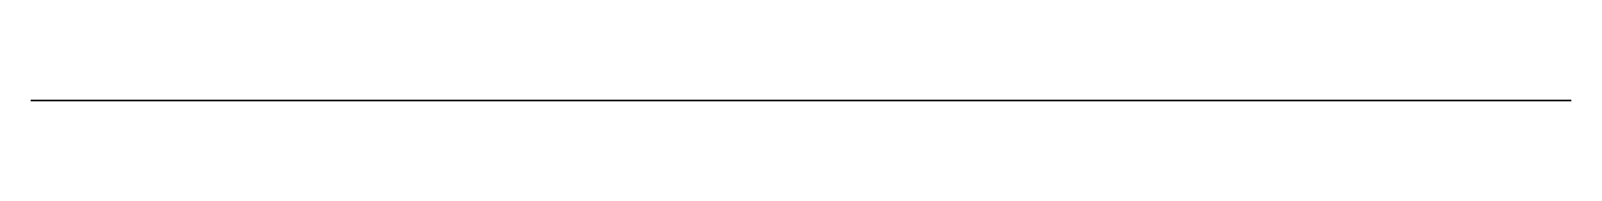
# Model space of a CAD drawing. Header units: millimetres. Extents: x 8.5 to 29.5, y 0 to 0.
import ezdxf

# ---------------------------------------------------------------- set-up
doc = ezdxf.new("R2010")
doc.units = ezdxf.units.MM
doc.layers.get('0').update_dxf_attribs({"color": 173, "true_color": 0x5858e1})

msp = doc.modelspace()

# ---------------------------------------------------------------- linework, layer by layer
at = {"color": 224, "true_color": 0x8a086e, "extrusion": (0, -1, -1.19209e-07)}
msp.add_lwpolyline([(23.584, -5.254), (20.453, -2.953), (19.687, -2.365), (18.944, -1.75), (18.235, -1.097), (17.895, -0.752), (17.567, -0.394), (16.94, 0.349), (16.345, 1.117), (15.784, 1.91), (15.257, 2.724), (14.765, 3.56), (14.309, 4.417), (13.888, 5.293), (13.505, 6.187), (13.074, 7.343), (12.706, 8.519), (12.402, 9.711), (12.162, 10.918), (11.971, 12.326), (11.859, 13.748), (11.765, 16.615), (8.477, 16.615), (8.477, -89.001), (29.455, -89.001), (29.455, -39.909), (29.462, -38.358), (29.45, -37.596), (29.406, -36.85), (29.368, -36.484), (29.317, -36.125), (29.251, -35.771), (29.168, -35.425), (29.066, -35.087), (28.944, -34.757), (28.874, -34.596), (28.799, -34.437), (28.717, -34.28), (28.63, -34.126), (28.428, -33.811), (28.207, -33.51), (27.968, -33.224), (27.712, -32.954), (27.439, -32.701), (27.151, -32.463), (26.848, -32.244), (26.532, -32.042), (26.203, -31.859), (25.863, -31.695), (25.512, -31.551), (25.151, -31.427), (24.781, -31.324), (24.403, -31.243), (24.018, -31.184), (23.628, -31.147), (23.628, -16.885), (23.844, -16.708), (24.053, -16.523), (24.253, -16.33), (24.445, -16.131), (24.628, -15.924), (24.803, -15.711), (24.969, -15.491), (25.127, -15.266), (25.276, -15.034), (25.417, -14.797), (25.549, -14.554), (25.672, -14.306), (25.786, -14.053), (25.892, -13.795), (25.989, -13.533), (26.076, -13.267), (26.155, -12.997), (26.223, -12.726), (26.28, -12.453), (26.327, -12.178), (26.363, -11.902), (26.389, -11.625), (26.405, -11.348), (26.41, -11.07), (26.405, -10.792), (26.389, -10.515), (26.363, -10.238), (26.327, -9.962), (26.28, -9.687), (26.223, -9.414), (26.155, -9.142), (26.076, -8.873), (25.988, -8.607), (25.89, -8.345), (25.782, -8.087), (25.665, -7.834), (25.538, -7.586), (25.403, -7.343), (25.258, -7.106), (25.105, -6.874), (24.943, -6.648), (24.773, -6.429), (24.594, -6.216), (24.408, -6.009), (24.213, -5.809), (24.011, -5.617), (23.801, -5.432)], close=True, dxfattribs=at)

doc.saveas('drawing.dxf')
